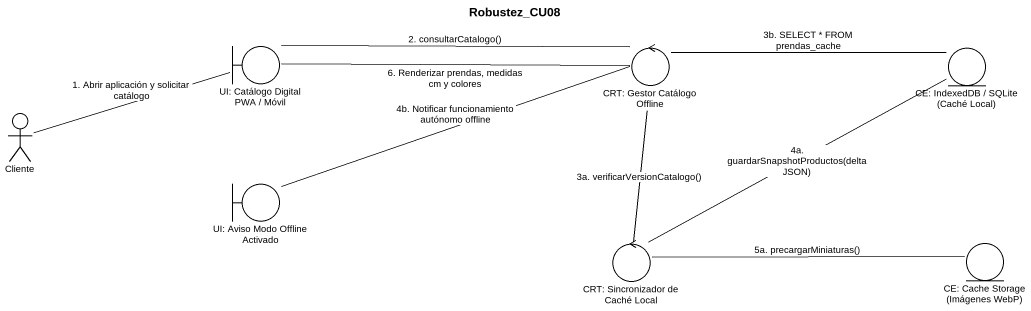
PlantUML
@startuml
title Robustez_CU08
boundary "UI: Catálogo Digital PWA / Móvil" as UI_Catálogo_Digital_PWA
control "CRT: Gestor Catálogo Offline" as CRT_Gestor_Catálogo_Offline
entity "CE: IndexedDB / SQLite (Caché Local)" as CE_IndexedDB_SQLite_Caché
actor Cliente
boundary "UI: Aviso Modo Offline Activado" as UI_Aviso_Modo_Offline
control "CRT: Sincronizador de Caché Local" as CRT_Sincronizador_de_Caché
entity "CE: Cache Storage (Imágenes WebP)" as CE_Cache_Storage_Imágenes
UI_Catálogo_Digital_PWA -right- CRT_Gestor_Catálogo_Offline : 2. consultarCatalogo()
CRT_Gestor_Catálogo_Offline -left- UI_Catálogo_Digital_PWA : 6. Renderizar prendas, medidas cm y colores
CRT_Gestor_Catálogo_Offline -right- CE_IndexedDB_SQLite_Caché : 3b. SELECT * FROM prendas_cache
CRT_Gestor_Catálogo_Offline -left- UI_Aviso_Modo_Offline : 4b. Notificar funcionamiento autónomo offline
CRT_Gestor_Catálogo_Offline -- CRT_Sincronizador_de_Caché : 3a. verificarVersionCatalogo()
Cliente -right- UI_Catálogo_Digital_PWA : 1. Abrir aplicación y solicitar catálogo
CRT_Sincronizador_de_Caché -right- CE_IndexedDB_SQLite_Caché : 4a. guardarSnapshotProductos(deltaJSON)
CRT_Sincronizador_de_Caché -right- CE_Cache_Storage_Imágenes : 5a. precargarMiniaturas()
@enduml
